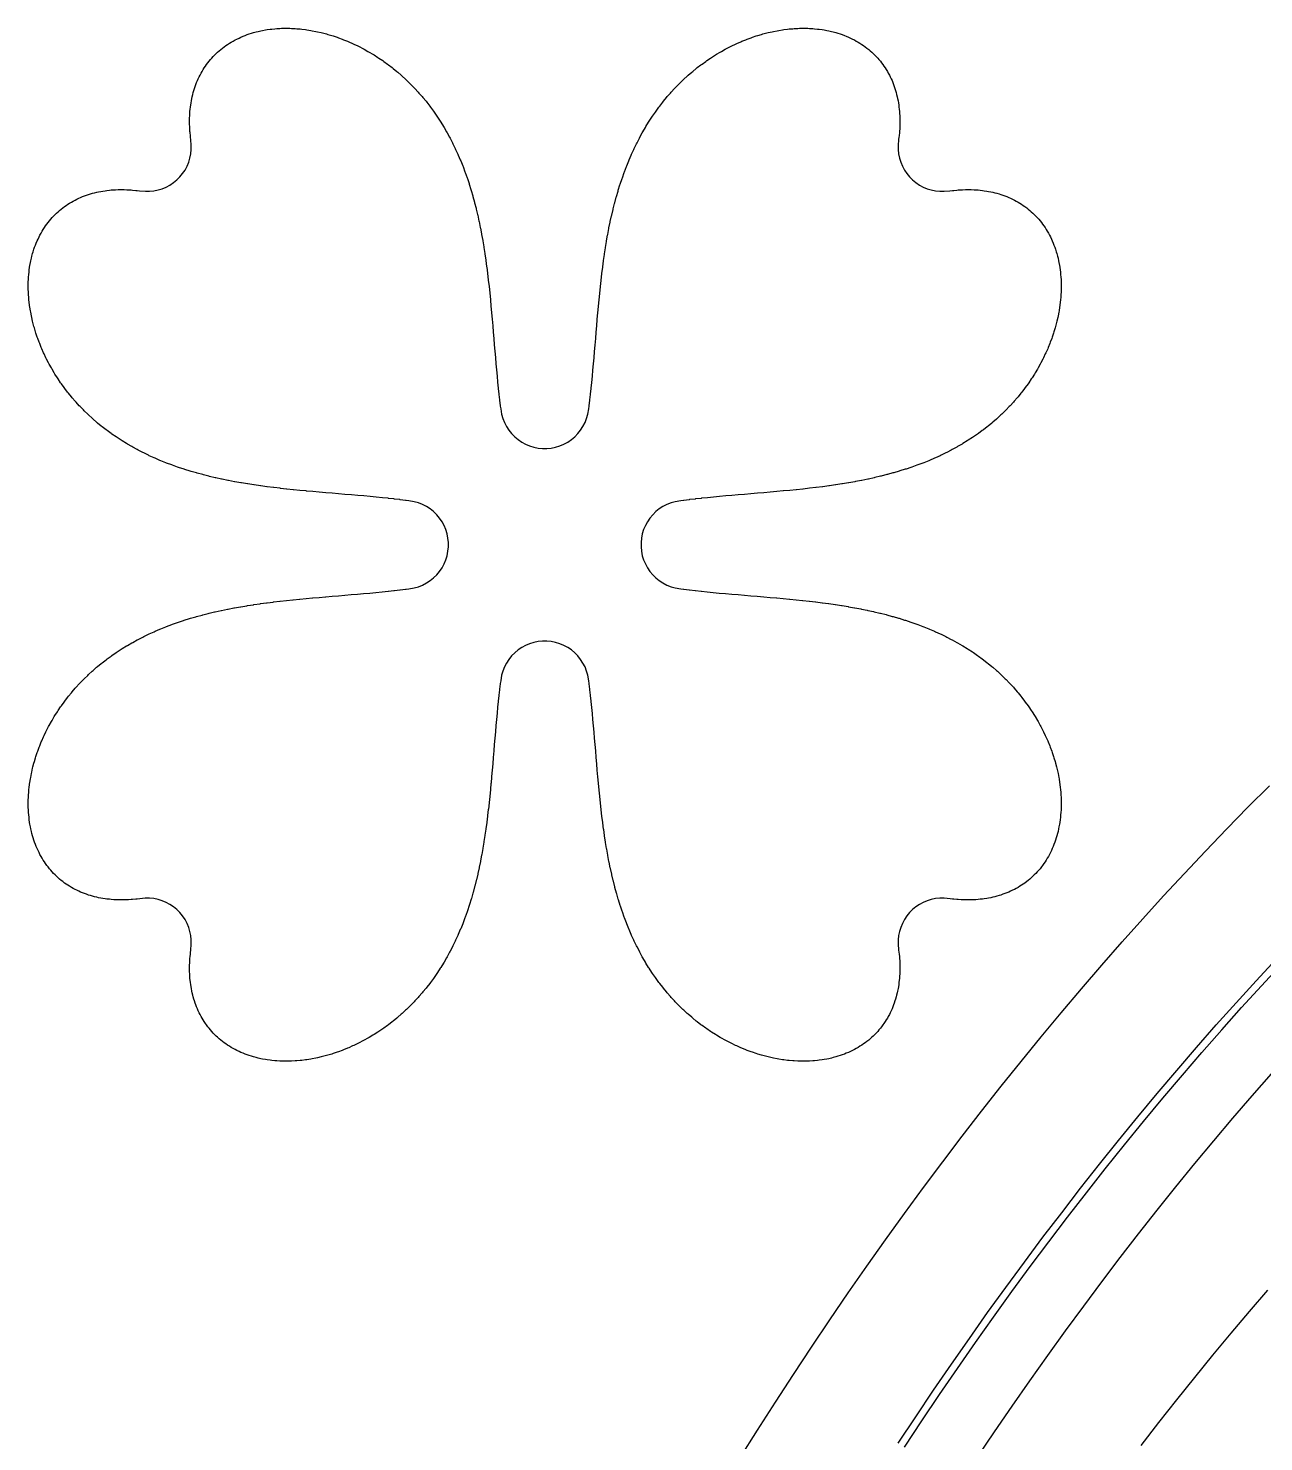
# Model space of a CAD drawing. Header units: metres. Extents: x 10 to 1210, y 10 to 2778.
# Drawn here: x 21 to 188.5, y 1021.4 to 1213 of the extents above; entities that cross this region are included whole.
import ezdxf

# ---------------------------------------------------------------- set-up
doc = ezdxf.new("R2010")
doc.units = ezdxf.units.M
for name, color, linetype in [('ACIKLIK', 5, 'Continuous'), ('CAM_SABLON', 4, 'Continuous'), ('DIS_KENAR_V91_Z3', 1, 'Continuous'), ('LAMBA_T4_Z4', 3, 'Continuous')]:
    doc.layers.add(name, color=color, linetype=linetype)

msp = doc.modelspace()

# ---------------------------------------------------------------- linework, layer by layer
at = {"layer": 'ACIKLIK'}
msp.add_lwpolyline([(149.62, 1019.29), (151.98, 1022.79), (154.36, 1026.26), (156.75, 1029.7), (159.17, 1033.11), (161.6, 1036.48), (164.05, 1039.82), (166.52, 1043.12), (169, 1046.39), (171.5, 1049.63), (174.03, 1052.83), (176.56, 1056), (179.12, 1059.13), (181.69, 1062.22), (184.27, 1065.28), (186.88, 1068.3), (189.5, 1071.29)], dxfattribs=at)
at = {"layer": 'CAM_SABLON'}
msp.add_lwpolyline([(139.76, 1020.68), (142.13, 1024.28), (144.53, 1027.84), (146.95, 1031.38), (149.39, 1034.88), (151.84, 1038.34), (154.32, 1041.78), (156.81, 1045.18), (159.33, 1048.54), (161.86, 1051.87), (164.41, 1055.17), (166.98, 1058.43), (169.56, 1061.66), (172.17, 1064.85), (174.79, 1068), (177.43, 1071.12), (180.08, 1074.21), (182.76, 1077.25), (185.44, 1080.27), (188.15, 1083.24), (190.87, 1086.18)], dxfattribs=at)
at = {"layer": 'DIS_KENAR_V91_Z3'}
msp.add_lwpolyline([(36.11, 1095.03), (35.74, 1094.99), (35.56, 1094.97), (35.15, 1094.93), (34.97, 1094.91), (34.57, 1094.89), (34.37, 1094.88), (33.98, 1094.87), (33.78, 1094.86), (33.39, 1094.87), (33.18, 1094.87), (32.81, 1094.89), (32.59, 1094.9), (32.23, 1094.92), (32, 1094.95), (31.66, 1094.99), (31.42, 1095.02), (31.09, 1095.07), (30.84, 1095.11), (30.52, 1095.17), (30.28, 1095.23), (29.97, 1095.3), (29.72, 1095.37), (29.42, 1095.45), (29.17, 1095.53), (28.89, 1095.63), (28.63, 1095.72), (28.36, 1095.82), (28.1, 1095.93), (27.85, 1096.04), (27.58, 1096.17), (27.34, 1096.29), (27.08, 1096.43), (26.85, 1096.56), (26.6, 1096.71), (26.38, 1096.85), (26.13, 1097.02), (25.92, 1097.16), (25.67, 1097.35), (25.48, 1097.5), (25.24, 1097.7), (25.05, 1097.87), (24.82, 1098.08), (24.64, 1098.25), (24.42, 1098.47), (24.25, 1098.66), (24.04, 1098.89), (23.87, 1099.09), (23.68, 1099.33), (23.52, 1099.55), (23.35, 1099.79), (23.19, 1100.02), (23.03, 1100.27), (22.88, 1100.52), (22.73, 1100.77), (22.59, 1101.03), (22.46, 1101.29), (22.33, 1101.57), (22.21, 1101.83), (22.08, 1102.12), (21.98, 1102.38), (21.86, 1102.69), (21.77, 1102.95), (21.67, 1103.28), (21.59, 1103.54), (21.5, 1103.89), (21.43, 1104.14), (21.35, 1104.51), (21.3, 1104.75), (21.23, 1105.14), (21.19, 1105.38), (21.14, 1105.78), (21.11, 1106.02), (21.07, 1106.44), (21.05, 1106.68), (21.02, 1107.11), (21.01, 1107.34), (21, 1107.79), (21, 1108.01), (21.01, 1108.47), (21.02, 1108.69), (21.04, 1109.17), (21.06, 1109.38), (21.1, 1109.87), (21.12, 1110.08), (21.18, 1110.57), (21.21, 1110.78), (21.29, 1111.28), (21.33, 1111.48), (21.43, 1111.99), (21.47, 1112.19), (21.59, 1112.71), (21.64, 1112.9), (21.77, 1113.42), (21.83, 1113.61), (21.98, 1114.13), (22.04, 1114.32), (22.22, 1114.85), (22.28, 1115.03), (22.48, 1115.56), (22.55, 1115.73), (22.76, 1116.27), (22.83, 1116.44), (23.07, 1116.97), (23.15, 1117.13), (23.4, 1117.66), (23.48, 1117.83), (23.75, 1118.36), (23.84, 1118.52), (24.13, 1119.04), (24.22, 1119.2), (24.53, 1119.71), (24.62, 1119.87), (24.95, 1120.38), (25.05, 1120.53), (25.39, 1121.04), (25.49, 1121.18), (25.86, 1121.68), (25.96, 1121.82), (26.34, 1122.32), (26.45, 1122.46), (26.84, 1122.94), (26.96, 1123.07), (27.37, 1123.55), (27.48, 1123.68), (27.91, 1124.15), (28.03, 1124.27), (28.47, 1124.73), (28.6, 1124.85), (29.06, 1125.3), (29.18, 1125.41), (29.65, 1125.85), (29.78, 1125.96), (30.27, 1126.39), (30.4, 1126.5), (30.9, 1126.91), (31.03, 1127.01), (31.55, 1127.42), (31.69, 1127.52), (32.22, 1127.91), (32.35, 1128), (32.9, 1128.38), (33.03, 1128.47), (33.6, 1128.84), (33.73, 1128.92), (34.31, 1129.28), (34.44, 1129.36), (35.03, 1129.7), (35.16, 1129.77), (35.77, 1130.1), (35.9, 1130.17), (36.52, 1130.49), (36.65, 1130.56), (37.28, 1130.87), (37.41, 1130.93), (38.05, 1131.22), (38.18, 1131.28), (38.84, 1131.56), (38.96, 1131.61), (39.63, 1131.88), (39.75, 1131.93), (40.44, 1132.19), (40.55, 1132.23), (41.25, 1132.48), (41.36, 1132.52), (42.03, 1132.74), (42.13, 1132.77), (42.86, 1133), (42.97, 1133.03), (43.7, 1133.24), (43.8, 1133.27), (44.55, 1133.48), (44.65, 1133.5), (45.4, 1133.69), (45.5, 1133.72), (46.26, 1133.9), (46.35, 1133.92), (47.13, 1134.09), (47.21, 1134.11), (48, 1134.27), (48.08, 1134.29), (48.88, 1134.44), (48.95, 1134.45), (49.76, 1134.6), (49.83, 1134.61), (50.64, 1134.74), (50.71, 1134.75), (51.53, 1134.88), (51.59, 1134.89), (52.42, 1135.01), (52.47, 1135.02), (53.31, 1135.13), (53.36, 1135.14), (54.2, 1135.24), (54.24, 1135.25), (55.09, 1135.35), (55.13, 1135.35), (55.98, 1135.45), (56.02, 1135.45), (56.87, 1135.54), (56.91, 1135.54), (57.76, 1135.63), (57.79, 1135.63), (58.65, 1135.71), (58.68, 1135.71), (59.54, 1135.79), (59.56, 1135.79), (60.43, 1135.87), (60.44, 1135.87), (61.31, 1135.95), (61.32, 1135.95), (62.18, 1136.02), (63.06, 1136.09), (63.92, 1136.17), (64.77, 1136.24), (65.62, 1136.31), (66.46, 1136.38), (67.3, 1136.46), (68.13, 1136.54), (68.95, 1136.62), (69.77, 1136.7), (69.81, 1136.71), (70.57, 1136.79), (70.62, 1136.8), (71.36, 1136.88), (71.42, 1136.89), (72.15, 1136.98), (72.21, 1136.98), (72.57, 1137.03), (73.31, 1137.16), (73.88, 1137.32), (74.44, 1137.54), (74.97, 1137.82), (75.47, 1138.14), (75.93, 1138.51), (76.36, 1138.93), (76.74, 1139.39), (77.08, 1139.88), (77.36, 1140.4), (77.59, 1140.95), (77.77, 1141.52), (77.89, 1142.11), (77.95, 1142.7), (77.95, 1143.3), (77.89, 1143.89), (77.77, 1144.48), (77.59, 1145.05), (77.36, 1145.6), (77.08, 1146.12), (76.74, 1146.61), (76.36, 1147.07), (75.93, 1147.49), (75.47, 1147.86), (74.97, 1148.18), (74.44, 1148.46), (73.88, 1148.68), (73.31, 1148.84), (72.57, 1148.97), (72.21, 1149.02), (72.15, 1149.02), (71.42, 1149.11), (71.36, 1149.12), (70.62, 1149.2), (70.57, 1149.21), (69.81, 1149.29), (69.77, 1149.3), (69, 1149.38), (68.17, 1149.46), (67.34, 1149.54), (66.5, 1149.61), (65.65, 1149.69), (64.79, 1149.76), (63.93, 1149.83), (63.06, 1149.91), (62.19, 1149.98), (61.32, 1150.05), (61.32, 1150.05), (60.45, 1150.13), (60.44, 1150.13), (59.58, 1150.2), (59.56, 1150.21), (58.7, 1150.28), (58.68, 1150.29), (57.82, 1150.37), (57.79, 1150.37), (56.94, 1150.45), (56.9, 1150.46), (56.05, 1150.55), (56.02, 1150.55), (55.17, 1150.64), (55.13, 1150.65), (54.29, 1150.75), (54.24, 1150.75), (53.4, 1150.86), (53.35, 1150.86), (52.52, 1150.98), (52.47, 1150.98), (51.64, 1151.1), (51.58, 1151.11), (50.77, 1151.24), (50.7, 1151.25), (49.89, 1151.38), (49.82, 1151.39), (49.02, 1151.53), (48.95, 1151.55), (48.15, 1151.7), (48.07, 1151.71), (47.29, 1151.87), (47.21, 1151.89), (46.43, 1152.06), (46.34, 1152.08), (45.58, 1152.26), (45.49, 1152.28), (44.73, 1152.47), (44.64, 1152.5), (43.89, 1152.7), (43.79, 1152.73), (43.06, 1152.94), (42.95, 1152.97), (42.23, 1153.2), (42.12, 1153.23), (41.37, 1153.48), (41.25, 1153.52), (40.55, 1153.77), (40.44, 1153.81), (39.75, 1154.07), (39.63, 1154.12), (38.96, 1154.39), (38.84, 1154.44), (38.18, 1154.72), (38.05, 1154.78), (37.41, 1155.07), (37.28, 1155.13), (36.65, 1155.44), (36.52, 1155.51), (35.9, 1155.83), (35.77, 1155.9), (35.16, 1156.23), (35.03, 1156.3), (34.44, 1156.64), (34.31, 1156.72), (33.73, 1157.08), (33.6, 1157.16), (33.03, 1157.53), (32.9, 1157.62), (32.35, 1158), (32.22, 1158.09), (31.69, 1158.48), (31.55, 1158.58), (31.03, 1158.99), (30.9, 1159.09), (30.4, 1159.5), (30.27, 1159.61), (29.78, 1160.04), (29.65, 1160.15), (29.18, 1160.59), (29.06, 1160.7), (28.6, 1161.15), (28.47, 1161.27), (28.03, 1161.73), (27.91, 1161.85), (27.48, 1162.32), (27.37, 1162.45), (26.96, 1162.93), (26.84, 1163.06), (26.45, 1163.54), (26.34, 1163.68), (25.96, 1164.18), (25.86, 1164.32), (25.49, 1164.82), (25.39, 1164.96), (25.05, 1165.47), (24.95, 1165.62), (24.62, 1166.13), (24.53, 1166.29), (24.22, 1166.8), (24.13, 1166.96), (23.84, 1167.48), (23.75, 1167.64), (23.48, 1168.17), (23.4, 1168.34), (23.15, 1168.87), (23.07, 1169.03), (22.83, 1169.56), (22.76, 1169.73), (22.55, 1170.27), (22.48, 1170.44), (22.28, 1170.97), (22.22, 1171.15), (22.04, 1171.68), (21.98, 1171.87), (21.83, 1172.39), (21.77, 1172.58), (21.64, 1173.1), (21.59, 1173.29), (21.47, 1173.81), (21.43, 1174.01), (21.33, 1174.52), (21.29, 1174.72), (21.21, 1175.22), (21.18, 1175.43), (21.12, 1175.92), (21.1, 1176.13), (21.06, 1176.62), (21.04, 1176.83), (21.02, 1177.31), (21.01, 1177.53), (21, 1177.99), (21, 1178.21), (21.01, 1178.66), (21.02, 1178.89), (21.05, 1179.32), (21.07, 1179.56), (21.11, 1179.98), (21.14, 1180.22), (21.19, 1180.62), (21.23, 1180.86), (21.3, 1181.25), (21.35, 1181.49), (21.43, 1181.86), (21.5, 1182.11), (21.59, 1182.46), (21.67, 1182.72), (21.77, 1183.05), (21.86, 1183.31), (21.98, 1183.62), (22.08, 1183.88), (22.21, 1184.17), (22.33, 1184.43), (22.46, 1184.71), (22.59, 1184.97), (22.73, 1185.23), (22.88, 1185.48), (23.03, 1185.73), (23.19, 1185.98), (23.35, 1186.21), (23.52, 1186.45), (23.68, 1186.67), (23.87, 1186.91), (24.04, 1187.11), (24.25, 1187.34), (24.42, 1187.53), (24.64, 1187.75), (24.82, 1187.92), (25.05, 1188.13), (25.24, 1188.3), (25.48, 1188.5), (25.67, 1188.65), (25.92, 1188.84), (26.13, 1188.98), (26.38, 1189.15), (26.6, 1189.29), (26.85, 1189.44), (27.08, 1189.57), (27.34, 1189.71), (27.58, 1189.83), (27.85, 1189.96), (28.1, 1190.07), (28.36, 1190.18), (28.63, 1190.28), (28.89, 1190.37), (29.17, 1190.47), (29.42, 1190.55), (29.72, 1190.63), (29.97, 1190.7), (30.28, 1190.77), (30.52, 1190.83), (30.84, 1190.89), (31.09, 1190.93), (31.42, 1190.98), (31.66, 1191.01), (32, 1191.05), (32.23, 1191.08), (32.59, 1191.1), (32.81, 1191.11), (33.18, 1191.13), (33.39, 1191.13), (33.78, 1191.14), (33.98, 1191.13), (34.37, 1191.12), (34.57, 1191.11), (34.97, 1191.09), (35.15, 1191.07), (35.56, 1191.03), (35.74, 1191.01), (36.06, 1190.97), (36.87, 1190.9), (37.45, 1190.9), (38.03, 1190.96), (38.6, 1191.08), (39.15, 1191.25), (39.69, 1191.48), (40.21, 1191.75), (40.69, 1192.08), (41.14, 1192.45), (41.55, 1192.86), (41.92, 1193.31), (42.25, 1193.79), (42.52, 1194.31), (42.75, 1194.85), (42.92, 1195.4), (43.04, 1195.97), (43.1, 1196.55), (43.1, 1197.14), (43.03, 1197.89), (42.99, 1198.26), (42.97, 1198.44), (42.93, 1198.85), (42.91, 1199.03), (42.89, 1199.43), (42.88, 1199.63), (42.87, 1200.02), (42.86, 1200.22), (42.87, 1200.61), (42.87, 1200.82), (42.89, 1201.19), (42.9, 1201.41), (42.92, 1201.77), (42.95, 1202), (42.99, 1202.34), (43.02, 1202.58), (43.07, 1202.91), (43.11, 1203.16), (43.17, 1203.48), (43.23, 1203.72), (43.3, 1204.03), (43.37, 1204.28), (43.45, 1204.58), (43.53, 1204.83), (43.63, 1205.11), (43.72, 1205.37), (43.82, 1205.64), (43.93, 1205.9), (44.04, 1206.15), (44.17, 1206.42), (44.29, 1206.66), (44.43, 1206.92), (44.56, 1207.15), (44.71, 1207.4), (44.85, 1207.62), (45.02, 1207.87), (45.16, 1208.08), (45.35, 1208.33), (45.5, 1208.52), (45.7, 1208.76), (45.87, 1208.95), (46.08, 1209.18), (46.25, 1209.36), (46.47, 1209.58), (46.66, 1209.75), (46.89, 1209.96), (47.09, 1210.13), (47.33, 1210.32), (47.55, 1210.48), (47.79, 1210.65), (48.02, 1210.81), (48.27, 1210.97), (48.52, 1211.12), (48.77, 1211.27), (49.03, 1211.41), (49.29, 1211.54), (49.57, 1211.67), (49.83, 1211.79), (50.12, 1211.92), (50.38, 1212.02), (50.69, 1212.14), (50.95, 1212.23), (51.28, 1212.33), (51.54, 1212.41), (51.89, 1212.5), (52.14, 1212.57), (52.51, 1212.65), (52.75, 1212.7), (53.14, 1212.77), (53.38, 1212.81), (53.78, 1212.86), (54.02, 1212.89), (54.44, 1212.93), (54.68, 1212.95), (55.11, 1212.98), (55.34, 1212.99), (55.79, 1213), (56.01, 1213), (56.47, 1212.99), (56.69, 1212.98), (57.17, 1212.96), (57.38, 1212.94), (57.87, 1212.9), (58.08, 1212.88), (58.57, 1212.82), (58.78, 1212.79), (59.28, 1212.71), (59.48, 1212.67), (59.99, 1212.57), (60.19, 1212.53), (60.71, 1212.41), (60.9, 1212.36), (61.42, 1212.23), (61.61, 1212.17), (62.13, 1212.02), (62.32, 1211.96), (62.85, 1211.78), (63.03, 1211.72), (63.56, 1211.52), (63.73, 1211.45), (64.27, 1211.24), (64.44, 1211.17), (64.97, 1210.93), (65.13, 1210.85), (65.66, 1210.6), (65.83, 1210.52), (66.36, 1210.25), (66.52, 1210.16), (67.04, 1209.87), (67.2, 1209.78), (67.71, 1209.47), (67.87, 1209.38), (68.38, 1209.05), (68.53, 1208.95), (69.04, 1208.61), (69.18, 1208.51), (69.68, 1208.14), (69.82, 1208.04), (70.32, 1207.66), (70.46, 1207.55), (70.94, 1207.16), (71.07, 1207.04), (71.55, 1206.63), (71.68, 1206.52), (72.15, 1206.09), (72.27, 1205.97), (72.73, 1205.53), (72.85, 1205.4), (73.3, 1204.94), (73.41, 1204.82), (73.85, 1204.35), (73.96, 1204.22), (74.39, 1203.73), (74.5, 1203.6), (74.91, 1203.1), (75.01, 1202.97), (75.42, 1202.45), (75.52, 1202.31), (75.91, 1201.78), (76, 1201.65), (76.38, 1201.1), (76.47, 1200.97), (76.84, 1200.4), (76.92, 1200.27), (77.28, 1199.69), (77.36, 1199.56), (77.7, 1198.97), (77.77, 1198.84), (78.1, 1198.23), (78.17, 1198.1), (78.49, 1197.48), (78.56, 1197.35), (78.87, 1196.72), (78.93, 1196.59), (79.22, 1195.95), (79.28, 1195.82), (79.56, 1195.16), (79.61, 1195.04), (79.88, 1194.37), (79.93, 1194.25), (80.19, 1193.56), (80.23, 1193.45), (80.48, 1192.75), (80.52, 1192.64), (80.74, 1191.97), (80.77, 1191.87), (81, 1191.14), (81.03, 1191.03), (81.24, 1190.3), (81.27, 1190.2), (81.48, 1189.45), (81.5, 1189.35), (81.69, 1188.6), (81.72, 1188.5), (81.9, 1187.74), (81.92, 1187.65), (82.09, 1186.87), (82.11, 1186.79), (82.27, 1186), (82.29, 1185.92), (82.44, 1185.12), (82.45, 1185.05), (82.6, 1184.24), (82.61, 1184.17), (82.74, 1183.36), (82.75, 1183.29), (82.88, 1182.47), (82.89, 1182.41), (83.01, 1181.58), (83.02, 1181.53), (83.13, 1180.69), (83.14, 1180.64), (83.24, 1179.8), (83.25, 1179.76), (83.35, 1178.91), (83.35, 1178.87), (83.45, 1178.02), (83.45, 1177.98), (83.54, 1177.13), (83.54, 1177.09), (83.63, 1176.24), (83.63, 1176.21), (83.71, 1175.35), (83.71, 1175.32), (83.79, 1174.46), (83.79, 1174.44), (83.87, 1173.57), (83.87, 1173.56), (83.95, 1172.69), (83.95, 1172.68), (84.02, 1171.82), (84.09, 1170.94), (84.17, 1170.08), (84.24, 1169.23), (84.31, 1168.38), (84.38, 1167.54), (84.46, 1166.7), (84.54, 1165.87), (84.62, 1165.05), (84.7, 1164.23), (84.71, 1164.19), (84.79, 1163.43), (84.8, 1163.38), (84.88, 1162.64), (84.89, 1162.58), (84.98, 1161.85), (84.98, 1161.79), (85.03, 1161.43), (85.16, 1160.69), (85.32, 1160.12), (85.54, 1159.56), (85.82, 1159.03), (86.14, 1158.53), (86.51, 1158.07), (86.93, 1157.64), (87.39, 1157.26), (87.88, 1156.92), (88.4, 1156.64), (88.95, 1156.41), (89.52, 1156.23), (90.11, 1156.11), (90.7, 1156.05), (91.3, 1156.05), (91.89, 1156.11), (92.48, 1156.23), (93.05, 1156.41), (93.6, 1156.64), (94.12, 1156.92), (94.61, 1157.26), (95.07, 1157.64), (95.49, 1158.07), (95.86, 1158.53), (96.18, 1159.03), (96.46, 1159.56), (96.68, 1160.12), (96.84, 1160.69), (96.97, 1161.43), (97.02, 1161.79), (97.02, 1161.85), (97.11, 1162.58), (97.12, 1162.64), (97.2, 1163.38), (97.21, 1163.43), (97.29, 1164.19), (97.3, 1164.23), (97.38, 1165), (97.46, 1165.83), (97.54, 1166.66), (97.61, 1167.5), (97.69, 1168.35), (97.76, 1169.21), (97.83, 1170.07), (97.91, 1170.94), (97.98, 1171.81), (98.05, 1172.68), (98.05, 1172.68), (98.13, 1173.55), (98.13, 1173.56), (98.2, 1174.42), (98.21, 1174.44), (98.28, 1175.3), (98.29, 1175.32), (98.37, 1176.18), (98.37, 1176.21), (98.45, 1177.06), (98.46, 1177.1), (98.55, 1177.95), (98.55, 1177.98), (98.64, 1178.83), (98.65, 1178.87), (98.75, 1179.71), (98.75, 1179.76), (98.86, 1180.6), (98.86, 1180.65), (98.98, 1181.48), (98.98, 1181.53), (99.1, 1182.36), (99.11, 1182.42), (99.24, 1183.23), (99.25, 1183.3), (99.38, 1184.11), (99.39, 1184.18), (99.53, 1184.98), (99.55, 1185.05), (99.7, 1185.85), (99.71, 1185.93), (99.87, 1186.71), (99.89, 1186.79), (100.06, 1187.57), (100.08, 1187.66), (100.26, 1188.42), (100.28, 1188.51), (100.47, 1189.27), (100.5, 1189.36), (100.7, 1190.11), (100.73, 1190.21), (100.94, 1190.94), (100.97, 1191.05), (101.2, 1191.77), (101.23, 1191.88), (101.48, 1192.63), (101.52, 1192.75), (101.77, 1193.45), (101.81, 1193.56), (102.07, 1194.25), (102.12, 1194.37), (102.39, 1195.04), (102.44, 1195.16), (102.72, 1195.82), (102.78, 1195.95), (103.07, 1196.59), (103.13, 1196.72), (103.44, 1197.35), (103.51, 1197.48), (103.83, 1198.1), (103.9, 1198.23), (104.23, 1198.84), (104.3, 1198.97), (104.64, 1199.56), (104.72, 1199.69), (105.08, 1200.27), (105.16, 1200.4), (105.53, 1200.97), (105.62, 1201.1), (106, 1201.65), (106.09, 1201.78), (106.48, 1202.31), (106.58, 1202.45), (106.99, 1202.97), (107.09, 1203.1), (107.5, 1203.6), (107.61, 1203.73), (108.04, 1204.22), (108.15, 1204.35), (108.59, 1204.82), (108.7, 1204.94), (109.15, 1205.4), (109.27, 1205.53), (109.73, 1205.97), (109.85, 1206.09), (110.32, 1206.52), (110.45, 1206.63), (110.93, 1207.04), (111.06, 1207.16), (111.54, 1207.55), (111.68, 1207.66), (112.18, 1208.04), (112.32, 1208.14), (112.82, 1208.51), (112.96, 1208.61), (113.47, 1208.95), (113.62, 1209.05), (114.13, 1209.38), (114.29, 1209.47), (114.8, 1209.78), (114.96, 1209.87), (115.48, 1210.16), (115.64, 1210.25), (116.17, 1210.52), (116.34, 1210.6), (116.87, 1210.85), (117.03, 1210.93), (117.56, 1211.17), (117.73, 1211.24), (118.27, 1211.45), (118.44, 1211.52), (118.97, 1211.72), (119.15, 1211.78), (119.68, 1211.96), (119.87, 1212.02), (120.39, 1212.17), (120.58, 1212.23), (121.1, 1212.36), (121.29, 1212.41), (121.81, 1212.53), (122.01, 1212.57), (122.52, 1212.67), (122.72, 1212.71), (123.22, 1212.79), (123.43, 1212.82), (123.92, 1212.88), (124.13, 1212.9), (124.62, 1212.94), (124.83, 1212.96), (125.31, 1212.98), (125.53, 1212.99), (125.99, 1213), (126.21, 1213), (126.66, 1212.99), (126.89, 1212.98), (127.32, 1212.95), (127.56, 1212.93), (127.98, 1212.89), (128.22, 1212.86), (128.62, 1212.81), (128.86, 1212.77), (129.25, 1212.7), (129.49, 1212.65), (129.86, 1212.57), (130.11, 1212.5), (130.46, 1212.41), (130.72, 1212.33), (131.05, 1212.23), (131.31, 1212.14), (131.62, 1212.02), (131.88, 1211.92), (132.17, 1211.79), (132.43, 1211.67), (132.71, 1211.54), (132.97, 1211.41), (133.23, 1211.27), (133.48, 1211.12), (133.73, 1210.97), (133.98, 1210.81), (134.21, 1210.65), (134.45, 1210.48), (134.67, 1210.32), (134.91, 1210.13), (135.11, 1209.96), (135.34, 1209.75), (135.53, 1209.58), (135.75, 1209.36), (135.92, 1209.18), (136.13, 1208.95), (136.3, 1208.76), (136.5, 1208.52), (136.65, 1208.33), (136.84, 1208.08), (136.98, 1207.87), (137.15, 1207.62), (137.29, 1207.4), (137.44, 1207.15), (137.57, 1206.92), (137.71, 1206.66), (137.83, 1206.42), (137.96, 1206.15), (138.07, 1205.9), (138.18, 1205.64), (138.28, 1205.37), (138.37, 1205.11), (138.47, 1204.83), (138.55, 1204.58), (138.63, 1204.28), (138.7, 1204.03), (138.77, 1203.72), (138.83, 1203.48), (138.89, 1203.16), (138.93, 1202.91), (138.98, 1202.58), (139.01, 1202.34), (139.05, 1202), (139.08, 1201.77), (139.1, 1201.41), (139.11, 1201.19), (139.13, 1200.82), (139.13, 1200.61), (139.14, 1200.22), (139.13, 1200.02), (139.12, 1199.63), (139.11, 1199.43), (139.09, 1199.03), (139.07, 1198.85), (139.03, 1198.44), (139.01, 1198.26), (138.97, 1197.94), (138.9, 1197.13), (138.9, 1196.55), (138.96, 1195.97), (139.08, 1195.4), (139.25, 1194.85), (139.48, 1194.31), (139.75, 1193.79), (140.08, 1193.31), (140.45, 1192.86), (140.86, 1192.45), (141.31, 1192.08), (141.79, 1191.75), (142.31, 1191.48), (142.85, 1191.25), (143.4, 1191.08), (143.97, 1190.96), (144.55, 1190.9), (145.14, 1190.9), (145.89, 1190.97), (146.26, 1191.01), (146.44, 1191.03), (146.85, 1191.07), (147.03, 1191.09), (147.43, 1191.11), (147.63, 1191.12), (148.02, 1191.13), (148.22, 1191.14), (148.61, 1191.13), (148.82, 1191.13), (149.19, 1191.11), (149.41, 1191.1), (149.77, 1191.08), (150, 1191.05), (150.34, 1191.01), (150.58, 1190.98), (150.91, 1190.93), (151.16, 1190.89), (151.48, 1190.83), (151.72, 1190.77), (152.03, 1190.7), (152.28, 1190.63), (152.58, 1190.55), (152.83, 1190.47), (153.11, 1190.37), (153.37, 1190.28), (153.64, 1190.18), (153.9, 1190.07), (154.15, 1189.96), (154.42, 1189.83), (154.66, 1189.71), (154.92, 1189.57), (155.15, 1189.44), (155.4, 1189.29), (155.62, 1189.15), (155.87, 1188.98), (156.08, 1188.84), (156.33, 1188.65), (156.52, 1188.5), (156.76, 1188.3), (156.95, 1188.13), (157.18, 1187.92), (157.36, 1187.75), (157.58, 1187.53), (157.75, 1187.34), (157.96, 1187.11), (158.13, 1186.91), (158.32, 1186.67), (158.48, 1186.45), (158.65, 1186.21), (158.81, 1185.98), (158.97, 1185.73), (159.12, 1185.48), (159.27, 1185.23), (159.41, 1184.97), (159.54, 1184.71), (159.67, 1184.43), (159.79, 1184.17), (159.92, 1183.88), (160.02, 1183.62), (160.14, 1183.31), (160.23, 1183.05), (160.33, 1182.72), (160.41, 1182.46), (160.5, 1182.11), (160.57, 1181.86), (160.65, 1181.49), (160.7, 1181.25), (160.77, 1180.86), (160.81, 1180.62), (160.86, 1180.22), (160.89, 1179.98), (160.93, 1179.56), (160.95, 1179.32), (160.98, 1178.89), (160.99, 1178.66), (161, 1178.21), (161, 1177.99), (160.99, 1177.53), (160.98, 1177.31), (160.96, 1176.83), (160.94, 1176.62), (160.9, 1176.13), (160.88, 1175.92), (160.82, 1175.43), (160.79, 1175.22), (160.71, 1174.72), (160.67, 1174.52), (160.57, 1174.01), (160.53, 1173.81), (160.41, 1173.29), (160.36, 1173.1), (160.23, 1172.58), (160.17, 1172.39), (160.02, 1171.87), (159.96, 1171.68), (159.78, 1171.15), (159.72, 1170.97), (159.52, 1170.44), (159.45, 1170.27), (159.24, 1169.73), (159.17, 1169.56), (158.93, 1169.03), (158.85, 1168.87), (158.6, 1168.34), (158.52, 1168.17), (158.25, 1167.64), (158.16, 1167.48), (157.87, 1166.96), (157.78, 1166.8), (157.47, 1166.29), (157.38, 1166.13), (157.05, 1165.62), (156.95, 1165.47), (156.61, 1164.96), (156.51, 1164.82), (156.14, 1164.32), (156.04, 1164.18), (155.66, 1163.68), (155.55, 1163.54), (155.16, 1163.06), (155.04, 1162.93), (154.63, 1162.45), (154.52, 1162.32), (154.09, 1161.85), (153.97, 1161.73), (153.53, 1161.27), (153.4, 1161.15), (152.94, 1160.7), (152.82, 1160.59), (152.35, 1160.15), (152.22, 1160.04), (151.73, 1159.61), (151.6, 1159.5), (151.1, 1159.09), (150.97, 1158.99), (150.45, 1158.58), (150.31, 1158.48), (149.78, 1158.09), (149.65, 1158), (149.1, 1157.62), (148.97, 1157.53), (148.4, 1157.16), (148.27, 1157.08), (147.69, 1156.72), (147.56, 1156.64), (146.97, 1156.3), (146.84, 1156.23), (146.23, 1155.9), (146.1, 1155.83), (145.48, 1155.51), (145.35, 1155.44), (144.72, 1155.13), (144.59, 1155.07), (143.95, 1154.78), (143.82, 1154.72), (143.16, 1154.44), (143.04, 1154.39), (142.37, 1154.12), (142.25, 1154.07), (141.56, 1153.81), (141.45, 1153.77), (140.75, 1153.52), (140.64, 1153.48), (139.97, 1153.26), (139.87, 1153.23), (139.14, 1153), (139.03, 1152.97), (138.3, 1152.76), (138.2, 1152.73), (137.45, 1152.52), (137.35, 1152.5), (136.6, 1152.31), (136.5, 1152.28), (135.74, 1152.1), (135.65, 1152.08), (134.87, 1151.91), (134.79, 1151.89), (134, 1151.73), (133.92, 1151.71), (133.12, 1151.56), (133.05, 1151.55), (132.24, 1151.4), (132.17, 1151.39), (131.36, 1151.26), (131.29, 1151.25), (130.47, 1151.12), (130.41, 1151.11), (129.58, 1150.99), (129.53, 1150.98), (128.69, 1150.87), (128.64, 1150.86), (127.8, 1150.76), (127.76, 1150.75), (126.91, 1150.65), (126.87, 1150.65), (126.02, 1150.55), (125.98, 1150.55), (125.13, 1150.46), (125.09, 1150.46), (124.24, 1150.37), (124.21, 1150.37), (123.35, 1150.29), (123.32, 1150.29), (122.46, 1150.21), (122.44, 1150.21), (121.57, 1150.13), (121.56, 1150.13), (120.69, 1150.05), (120.68, 1150.05), (119.82, 1149.98), (118.94, 1149.91), (118.08, 1149.83), (117.23, 1149.76), (116.38, 1149.69), (115.54, 1149.62), (114.7, 1149.54), (113.87, 1149.46), (113.05, 1149.38), (112.23, 1149.3), (112.19, 1149.29), (111.43, 1149.21), (111.38, 1149.2), (110.64, 1149.12), (110.58, 1149.11), (109.85, 1149.02), (109.79, 1149.02), (109.43, 1148.97), (108.69, 1148.84), (108.12, 1148.68), (107.56, 1148.46), (107.03, 1148.18), (106.53, 1147.86), (106.07, 1147.49), (105.64, 1147.07), (105.26, 1146.61), (104.92, 1146.12), (104.64, 1145.6), (104.41, 1145.05), (104.23, 1144.48), (104.11, 1143.89), (104.05, 1143.3), (104.05, 1142.7), (104.11, 1142.11), (104.23, 1141.52), (104.41, 1140.95), (104.64, 1140.4), (104.92, 1139.88), (105.26, 1139.39), (105.64, 1138.93), (106.07, 1138.51), (106.53, 1138.14), (107.03, 1137.82), (107.56, 1137.54), (108.12, 1137.32), (108.69, 1137.16), (109.43, 1137.03), (109.79, 1136.98), (109.85, 1136.98), (110.58, 1136.89), (110.64, 1136.88), (111.38, 1136.8), (111.43, 1136.79), (112.19, 1136.71), (112.23, 1136.7), (113, 1136.62), (113.83, 1136.54), (114.66, 1136.46), (115.5, 1136.39), (116.35, 1136.31), (117.21, 1136.24), (118.07, 1136.17), (118.94, 1136.09), (119.81, 1136.02), (120.68, 1135.95), (120.68, 1135.95), (121.55, 1135.87), (121.56, 1135.87), (122.42, 1135.8), (122.44, 1135.79), (123.3, 1135.72), (123.32, 1135.71), (124.18, 1135.63), (124.21, 1135.63), (125.06, 1135.55), (125.1, 1135.54), (125.95, 1135.45), (125.98, 1135.45), (126.83, 1135.36), (126.87, 1135.35), (127.71, 1135.25), (127.76, 1135.25), (128.6, 1135.14), (128.65, 1135.14), (129.48, 1135.02), (129.53, 1135.02), (130.36, 1134.9), (130.42, 1134.89), (131.23, 1134.76), (131.3, 1134.75), (132.11, 1134.62), (132.18, 1134.61), (132.98, 1134.47), (133.05, 1134.45), (133.85, 1134.3), (133.93, 1134.29), (134.71, 1134.13), (134.79, 1134.11), (135.57, 1133.94), (135.66, 1133.92), (136.42, 1133.74), (136.51, 1133.72), (137.27, 1133.53), (137.36, 1133.5), (138.11, 1133.3), (138.21, 1133.27), (138.94, 1133.06), (139.05, 1133.03), (139.77, 1132.8), (139.88, 1132.77), (140.63, 1132.52), (140.75, 1132.48), (141.45, 1132.23), (141.56, 1132.19), (142.25, 1131.93), (142.37, 1131.88), (143.04, 1131.61), (143.16, 1131.56), (143.82, 1131.28), (143.95, 1131.22), (144.59, 1130.93), (144.72, 1130.87), (145.35, 1130.56), (145.48, 1130.49), (146.1, 1130.17), (146.23, 1130.1), (146.84, 1129.77), (146.97, 1129.7), (147.56, 1129.36), (147.69, 1129.28), (148.27, 1128.92), (148.4, 1128.84), (148.97, 1128.47), (149.1, 1128.38), (149.65, 1128), (149.78, 1127.91), (150.31, 1127.52), (150.45, 1127.42), (150.97, 1127.01), (151.1, 1126.91), (151.6, 1126.5), (151.73, 1126.39), (152.22, 1125.96), (152.35, 1125.85), (152.82, 1125.41), (152.94, 1125.3), (153.4, 1124.85), (153.53, 1124.73), (153.97, 1124.27), (154.09, 1124.15), (154.52, 1123.68), (154.63, 1123.55), (155.04, 1123.07), (155.16, 1122.94), (155.55, 1122.46), (155.66, 1122.32), (156.04, 1121.82), (156.14, 1121.68), (156.51, 1121.18), (156.61, 1121.04), (156.95, 1120.53), (157.05, 1120.38), (157.38, 1119.87), (157.47, 1119.71), (157.78, 1119.2), (157.87, 1119.04), (158.16, 1118.52), (158.25, 1118.36), (158.52, 1117.83), (158.6, 1117.66), (158.85, 1117.13), (158.93, 1116.97), (159.17, 1116.44), (159.24, 1116.27), (159.45, 1115.73), (159.52, 1115.56), (159.72, 1115.03), (159.78, 1114.85), (159.96, 1114.32), (160.02, 1114.13), (160.17, 1113.61), (160.23, 1113.42), (160.36, 1112.9), (160.41, 1112.71), (160.53, 1112.19), (160.57, 1111.99), (160.67, 1111.48), (160.71, 1111.28), (160.79, 1110.78), (160.82, 1110.57), (160.88, 1110.08), (160.9, 1109.87), (160.94, 1109.38), (160.96, 1109.17), (160.98, 1108.69), (160.99, 1108.47), (161, 1108.01), (161, 1107.79), (160.99, 1107.34), (160.98, 1107.11), (160.95, 1106.68), (160.93, 1106.44), (160.89, 1106.02), (160.86, 1105.78), (160.81, 1105.38), (160.77, 1105.14), (160.7, 1104.75), (160.65, 1104.51), (160.57, 1104.14), (160.5, 1103.89), (160.41, 1103.54), (160.33, 1103.28), (160.23, 1102.95), (160.14, 1102.69), (160.02, 1102.38), (159.92, 1102.12), (159.79, 1101.83), (159.67, 1101.57), (159.54, 1101.29), (159.41, 1101.03), (159.27, 1100.77), (159.12, 1100.52), (158.97, 1100.27), (158.81, 1100.02), (158.65, 1099.79), (158.48, 1099.55), (158.32, 1099.33), (158.13, 1099.09), (157.96, 1098.89), (157.75, 1098.66), (157.58, 1098.47), (157.36, 1098.25), (157.18, 1098.08), (156.95, 1097.87), (156.76, 1097.7), (156.52, 1097.5), (156.33, 1097.35), (156.08, 1097.16), (155.87, 1097.02), (155.62, 1096.85), (155.4, 1096.71), (155.15, 1096.56), (154.92, 1096.43), (154.66, 1096.29), (154.42, 1096.17), (154.15, 1096.04), (153.9, 1095.93), (153.64, 1095.82), (153.37, 1095.72), (153.11, 1095.63), (152.83, 1095.53), (152.58, 1095.45), (152.28, 1095.37), (152.03, 1095.3), (151.72, 1095.23), (151.48, 1095.17), (151.16, 1095.11), (150.91, 1095.07), (150.58, 1095.02), (150.34, 1094.99), (150, 1094.95), (149.77, 1094.92), (149.41, 1094.9), (149.19, 1094.89), (148.82, 1094.87), (148.61, 1094.87), (148.22, 1094.86), (148.02, 1094.87), (147.63, 1094.88), (147.43, 1094.89), (147.03, 1094.91), (146.85, 1094.93), (146.44, 1094.97), (146.26, 1094.99), (145.94, 1095.03), (145.13, 1095.1), (144.55, 1095.1), (143.97, 1095.04), (143.4, 1094.92), (142.85, 1094.75), (142.31, 1094.52), (141.79, 1094.25), (141.31, 1093.92), (140.86, 1093.55), (140.45, 1093.14), (140.08, 1092.69), (139.75, 1092.21), (139.48, 1091.69), (139.25, 1091.15), (139.08, 1090.6), (138.96, 1090.03), (138.9, 1089.45), (138.9, 1088.86), (138.97, 1088.11), (139.01, 1087.74), (139.03, 1087.56), (139.07, 1087.15), (139.09, 1086.97), (139.11, 1086.57), (139.12, 1086.37), (139.13, 1085.98), (139.14, 1085.78), (139.13, 1085.39), (139.13, 1085.18), (139.11, 1084.81), (139.1, 1084.59), (139.08, 1084.23), (139.05, 1084), (139.01, 1083.66), (138.98, 1083.42), (138.93, 1083.09), (138.89, 1082.84), (138.83, 1082.52), (138.77, 1082.28), (138.7, 1081.97), (138.63, 1081.72), (138.55, 1081.42), (138.47, 1081.17), (138.37, 1080.89), (138.28, 1080.63), (138.18, 1080.36), (138.07, 1080.1), (137.96, 1079.85), (137.83, 1079.58), (137.71, 1079.34), (137.57, 1079.08), (137.44, 1078.85), (137.29, 1078.6), (137.15, 1078.38), (136.98, 1078.13), (136.84, 1077.92), (136.65, 1077.67), (136.5, 1077.48), (136.3, 1077.24), (136.13, 1077.05), (135.92, 1076.82), (135.75, 1076.64), (135.53, 1076.42), (135.34, 1076.25), (135.11, 1076.04), (134.91, 1075.87), (134.67, 1075.68), (134.45, 1075.52), (134.21, 1075.35), (133.98, 1075.19), (133.73, 1075.03), (133.48, 1074.88), (133.23, 1074.73), (132.97, 1074.59), (132.71, 1074.46), (132.43, 1074.33), (132.17, 1074.21), (131.88, 1074.08), (131.62, 1073.98), (131.31, 1073.86), (131.05, 1073.77), (130.72, 1073.67), (130.46, 1073.59), (130.11, 1073.5), (129.86, 1073.43), (129.49, 1073.35), (129.25, 1073.3), (128.86, 1073.23), (128.62, 1073.19), (128.22, 1073.14), (127.98, 1073.11), (127.56, 1073.07), (127.32, 1073.05), (126.89, 1073.02), (126.66, 1073.01), (126.21, 1073), (125.99, 1073), (125.53, 1073.01), (125.31, 1073.02), (124.83, 1073.04), (124.62, 1073.06), (124.13, 1073.1), (123.92, 1073.12), (123.43, 1073.18), (123.22, 1073.21), (122.72, 1073.29), (122.52, 1073.33), (122.01, 1073.43), (121.81, 1073.47), (121.29, 1073.59), (121.1, 1073.64), (120.58, 1073.77), (120.39, 1073.83), (119.87, 1073.98), (119.68, 1074.04), (119.15, 1074.22), (118.97, 1074.28), (118.44, 1074.48), (118.27, 1074.55), (117.73, 1074.76), (117.56, 1074.83), (117.03, 1075.07), (116.87, 1075.15), (116.34, 1075.4), (116.17, 1075.48), (115.64, 1075.75), (115.48, 1075.84), (114.96, 1076.13), (114.8, 1076.22), (114.29, 1076.53), (114.13, 1076.62), (113.62, 1076.95), (113.47, 1077.05), (112.96, 1077.39), (112.82, 1077.49), (112.32, 1077.86), (112.18, 1077.96), (111.68, 1078.34), (111.54, 1078.45), (111.06, 1078.84), (110.93, 1078.96), (110.45, 1079.37), (110.32, 1079.48), (109.85, 1079.91), (109.73, 1080.03), (109.27, 1080.47), (109.15, 1080.6), (108.7, 1081.06), (108.59, 1081.18), (108.15, 1081.65), (108.04, 1081.78), (107.61, 1082.27), (107.5, 1082.4), (107.09, 1082.9), (106.99, 1083.03), (106.58, 1083.55), (106.48, 1083.69), (106.09, 1084.22), (106, 1084.35), (105.62, 1084.9), (105.53, 1085.03), (105.16, 1085.6), (105.08, 1085.73), (104.72, 1086.31), (104.64, 1086.44), (104.3, 1087.03), (104.23, 1087.16), (103.9, 1087.77), (103.83, 1087.9), (103.51, 1088.52), (103.44, 1088.65), (103.13, 1089.28), (103.07, 1089.41), (102.78, 1090.05), (102.72, 1090.18), (102.44, 1090.84), (102.39, 1090.96), (102.12, 1091.63), (102.07, 1091.75), (101.81, 1092.44), (101.77, 1092.55), (101.52, 1093.25), (101.48, 1093.36), (101.26, 1094.03), (101.23, 1094.13), (101, 1094.86), (100.97, 1094.97), (100.76, 1095.7), (100.73, 1095.8), (100.52, 1096.55), (100.5, 1096.65), (100.31, 1097.4), (100.28, 1097.5), (100.1, 1098.26), (100.08, 1098.35), (99.91, 1099.13), (99.89, 1099.21), (99.73, 1100), (99.71, 1100.08), (99.56, 1100.88), (99.55, 1100.95), (99.4, 1101.76), (99.39, 1101.83), (99.26, 1102.64), (99.25, 1102.71), (99.12, 1103.53), (99.11, 1103.59), (98.99, 1104.42), (98.98, 1104.47), (98.87, 1105.31), (98.86, 1105.36), (98.76, 1106.2), (98.75, 1106.24), (98.65, 1107.09), (98.65, 1107.13), (98.55, 1107.98), (98.55, 1108.02), (98.46, 1108.87), (98.46, 1108.91), (98.37, 1109.76), (98.37, 1109.79), (98.29, 1110.65), (98.29, 1110.68), (98.21, 1111.54), (98.21, 1111.56), (98.13, 1112.43), (98.13, 1112.44), (98.05, 1113.31), (98.05, 1113.32), (97.98, 1114.18), (97.91, 1115.06), (97.83, 1115.92), (97.76, 1116.77), (97.69, 1117.62), (97.62, 1118.46), (97.54, 1119.3), (97.46, 1120.13), (97.38, 1120.95), (97.3, 1121.77), (97.29, 1121.81), (97.21, 1122.57), (97.2, 1122.62), (97.12, 1123.36), (97.11, 1123.42), (97.02, 1124.15), (97.02, 1124.21), (96.97, 1124.57), (96.84, 1125.31), (96.68, 1125.88), (96.46, 1126.44), (96.18, 1126.97), (95.86, 1127.47), (95.49, 1127.93), (95.07, 1128.36), (94.61, 1128.74), (94.12, 1129.08), (93.6, 1129.36), (93.05, 1129.59), (92.48, 1129.77), (91.89, 1129.89), (91.3, 1129.95), (90.7, 1129.95), (90.11, 1129.89), (89.52, 1129.77), (88.95, 1129.59), (88.4, 1129.36), (87.88, 1129.08), (87.39, 1128.74), (86.93, 1128.36), (86.51, 1127.93), (86.14, 1127.47), (85.82, 1126.97), (85.54, 1126.44), (85.32, 1125.88), (85.16, 1125.31), (85.03, 1124.57), (84.98, 1124.21), (84.98, 1124.15), (84.89, 1123.42), (84.88, 1123.36), (84.8, 1122.62), (84.79, 1122.57), (84.71, 1121.81), (84.7, 1121.77), (84.62, 1121), (84.54, 1120.17), (84.46, 1119.34), (84.39, 1118.5), (84.31, 1117.65), (84.24, 1116.79), (84.17, 1115.93), (84.09, 1115.06), (84.02, 1114.19), (83.95, 1113.32), (83.95, 1113.32), (83.87, 1112.45), (83.87, 1112.44), (83.8, 1111.58), (83.79, 1111.56), (83.72, 1110.7), (83.71, 1110.68), (83.63, 1109.82), (83.63, 1109.79), (83.55, 1108.94), (83.54, 1108.9), (83.45, 1108.05), (83.45, 1108.02), (83.36, 1107.17), (83.35, 1107.13), (83.25, 1106.29), (83.25, 1106.24), (83.14, 1105.4), (83.14, 1105.35), (83.02, 1104.52), (83.02, 1104.47), (82.9, 1103.64), (82.89, 1103.58), (82.76, 1102.77), (82.75, 1102.7), (82.62, 1101.89), (82.61, 1101.82), (82.47, 1101.02), (82.45, 1100.95), (82.3, 1100.15), (82.29, 1100.07), (82.13, 1099.29), (82.11, 1099.21), (81.94, 1098.43), (81.92, 1098.34), (81.74, 1097.58), (81.72, 1097.49), (81.53, 1096.73), (81.5, 1096.64), (81.3, 1095.89), (81.27, 1095.79), (81.06, 1095.06), (81.03, 1094.95), (80.8, 1094.23), (80.77, 1094.12), (80.52, 1093.37), (80.48, 1093.25), (80.23, 1092.55), (80.19, 1092.44), (79.93, 1091.75), (79.88, 1091.63), (79.61, 1090.96), (79.56, 1090.84), (79.28, 1090.18), (79.22, 1090.05), (78.93, 1089.41), (78.87, 1089.28), (78.56, 1088.65), (78.49, 1088.52), (78.17, 1087.9), (78.1, 1087.77), (77.77, 1087.16), (77.7, 1087.03), (77.36, 1086.44), (77.28, 1086.31), (76.92, 1085.73), (76.84, 1085.6), (76.47, 1085.03), (76.38, 1084.9), (76, 1084.35), (75.91, 1084.22), (75.52, 1083.69), (75.42, 1083.55), (75.01, 1083.03), (74.91, 1082.9), (74.5, 1082.4), (74.39, 1082.27), (73.96, 1081.78), (73.85, 1081.65), (73.41, 1081.18), (73.3, 1081.06), (72.85, 1080.6), (72.73, 1080.47), (72.27, 1080.03), (72.15, 1079.91), (71.68, 1079.48), (71.55, 1079.37), (71.07, 1078.96), (70.94, 1078.84), (70.46, 1078.45), (70.32, 1078.34), (69.82, 1077.96), (69.68, 1077.86), (69.18, 1077.49), (69.04, 1077.39), (68.53, 1077.05), (68.38, 1076.95), (67.87, 1076.62), (67.71, 1076.53), (67.2, 1076.22), (67.04, 1076.13), (66.52, 1075.84), (66.36, 1075.75), (65.83, 1075.48), (65.66, 1075.4), (65.13, 1075.15), (64.97, 1075.07), (64.44, 1074.83), (64.27, 1074.76), (63.73, 1074.55), (63.56, 1074.48), (63.03, 1074.28), (62.85, 1074.22), (62.32, 1074.04), (62.13, 1073.98), (61.61, 1073.83), (61.42, 1073.77), (60.9, 1073.64), (60.71, 1073.59), (60.19, 1073.47), (59.99, 1073.43), (59.48, 1073.33), (59.28, 1073.29), (58.78, 1073.21), (58.57, 1073.18), (58.08, 1073.12), (57.87, 1073.1), (57.38, 1073.06), (57.17, 1073.04), (56.69, 1073.02), (56.47, 1073.01), (56.01, 1073), (55.79, 1073), (55.34, 1073.01), (55.11, 1073.02), (54.68, 1073.05), (54.44, 1073.07), (54.02, 1073.11), (53.78, 1073.14), (53.38, 1073.19), (53.14, 1073.23), (52.75, 1073.3), (52.51, 1073.35), (52.14, 1073.43), (51.89, 1073.5), (51.54, 1073.59), (51.28, 1073.67), (50.95, 1073.77), (50.69, 1073.86), (50.38, 1073.98), (50.12, 1074.08), (49.83, 1074.21), (49.57, 1074.33), (49.29, 1074.46), (49.03, 1074.59), (48.77, 1074.73), (48.52, 1074.88), (48.27, 1075.03), (48.02, 1075.19), (47.79, 1075.35), (47.55, 1075.52), (47.33, 1075.68), (47.09, 1075.87), (46.89, 1076.04), (46.66, 1076.25), (46.47, 1076.42), (46.25, 1076.64), (46.08, 1076.82), (45.87, 1077.05), (45.7, 1077.24), (45.5, 1077.48), (45.35, 1077.67), (45.16, 1077.92), (45.02, 1078.13), (44.85, 1078.38), (44.71, 1078.6), (44.56, 1078.85), (44.43, 1079.08), (44.29, 1079.34), (44.17, 1079.58), (44.04, 1079.85), (43.93, 1080.1), (43.82, 1080.36), (43.72, 1080.63), (43.63, 1080.89), (43.53, 1081.17), (43.45, 1081.42), (43.37, 1081.72), (43.3, 1081.97), (43.23, 1082.28), (43.17, 1082.52), (43.11, 1082.84), (43.07, 1083.09), (43.02, 1083.42), (42.99, 1083.66), (42.95, 1084), (42.92, 1084.23), (42.9, 1084.59), (42.89, 1084.81), (42.87, 1085.18), (42.87, 1085.39), (42.86, 1085.78), (42.87, 1085.98), (42.88, 1086.37), (42.89, 1086.57), (42.91, 1086.97), (42.93, 1087.15), (42.97, 1087.56), (42.99, 1087.74), (43.03, 1088.06), (43.1, 1088.87), (43.1, 1089.45), (43.04, 1090.03), (42.92, 1090.6), (42.75, 1091.15), (42.52, 1091.69), (42.25, 1092.21), (41.92, 1092.69), (41.55, 1093.14), (41.14, 1093.55), (40.69, 1093.92), (40.21, 1094.25), (39.69, 1094.52), (39.15, 1094.75), (38.6, 1094.92), (38.03, 1095.04), (37.45, 1095.1), (36.86, 1095.1), (36.11, 1095.03)], close=True, dxfattribs=at)
for points in [[(117.46, 1019.2), (119.85, 1023.01), (122.26, 1026.8), (124.7, 1030.55), (127.16, 1034.26), (129.64, 1037.95), (132.14, 1041.6), (134.66, 1045.22), (137.2, 1048.81), (139.76, 1052.37), (142.35, 1055.89), (144.95, 1059.37), (147.58, 1062.83), (150.22, 1066.24), (152.88, 1069.63), (155.57, 1072.97), (158.27, 1076.29), (160.99, 1079.56), (163.74, 1082.81), (166.5, 1086.01), (169.27, 1089.18), (172.07, 1092.31), (174.89, 1095.41), (177.72, 1098.47), (180.57, 1101.49), (183.44, 1104.48), (186.32, 1107.42), (189.23, 1110.33)], [(171.85, 1020.94), (174.25, 1024.04), (176.67, 1027.11), (179.1, 1030.15), (181.56, 1033.16), (184.03, 1036.13), (186.52, 1039.07), (189.02, 1041.98)]]:
    msp.add_lwpolyline(points, dxfattribs=at)
at = {"layer": 'LAMBA_T4_Z4'}
msp.add_lwpolyline([(138.92, 1021.23), (141.3, 1024.83), (143.7, 1028.41), (146.13, 1031.95), (148.57, 1035.45), (151.03, 1038.93), (153.51, 1042.36), (156.01, 1045.77), (158.53, 1049.14), (161.07, 1052.48), (163.62, 1055.78), (166.2, 1059.05), (168.79, 1062.28), (171.4, 1065.48), (174.02, 1068.64), (176.67, 1071.77), (179.33, 1074.86), (182.01, 1077.92), (184.7, 1080.93), (187.41, 1083.92), (190.14, 1086.86)], dxfattribs=at)

doc.saveas('drawing.dxf')
